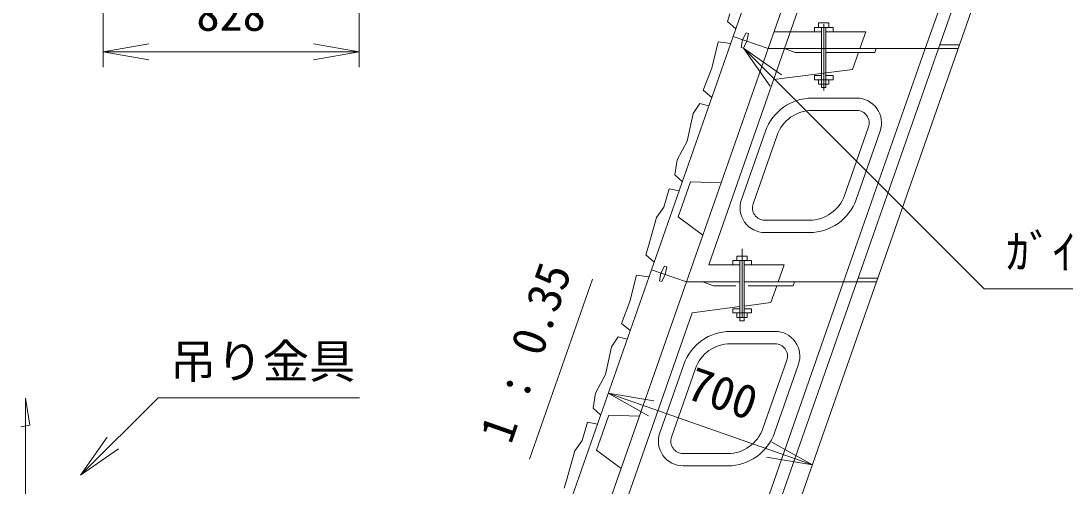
# Model space of a CAD drawing. Units: millimetres, scale not verified, with parts at other scales. Extents: x 4144 to 15866, y 2072 to 10087.
# Drawn here: x 4414 to 6441, y 6926 to 7830 of the extents above; entities that cross this region are included whole.
import ezdxf
from ezdxf.enums import TextEntityAlignment as Align

# ---------------------------------------------------------------- set-up
doc = ezdxf.new("R2010")
doc.units = ezdxf.units.MM
doc.layers.add('2', color=4, linetype='Continuous', lineweight=18)
doc.styles.add('ＭＳ ゴシック-5.0-0.0', font='')
doc.styles.get('ＭＳ ゴシック-5.0-0.0').set_extended_font_data('ＭＳ ゴシック-5.0-0.0')

msp = doc.modelspace()

# ---------------------------------------------------------------- linework, layer by layer
at = {"layer": '2', "color": 2}
for p, q in [((5955.455, 8252.702), (5796.887, 7799.65)), ((6392.112, 8228.916), (6074.976, 7322.812)), ((5796.887, 7799.65), (5638.319, 7346.598)), ((5796.887, 7799.65), (5864.845, 7775.864)), ((5896.629, 7775.864), (5864.845, 7775.864)), ((5896.629, 7775.864), (5917.201, 7768.664)), ((5917.201, 7768.664), (5968.645, 7768.664)), ((5977.045, 7768.664), (6072.102, 7768.664)), ((6074.622, 7775.864), (6072.102, 7768.664)), ((6074.622, 7775.864), (6233.544, 7775.864)), ((5638.319, 7346.598), (5479.751, 6893.546)), ((5638.319, 7346.598), (5706.277, 7322.812)), ((5401.595, 6978.506), (5524.012, 7328.269)), ((5738.061, 7322.812), (5706.277, 7322.812)), ((5738.061, 7322.812), (5758.632, 7315.612)), ((5757.84, 6416.708), (6074.976, 7322.812)), ((5916.054, 7322.812), (5913.534, 7315.612)), ((5916.054, 7322.812), (6074.976, 7322.812)), ((5758.632, 7315.612), (5802.277, 7315.612)), ((5826.277, 7315.612), (5913.534, 7315.612)), ((4423.065, 6893.619), (4423.065, 7097.398)), ((4423.065, 7097.398), (4431.775, 7044.577)), ((4431.775, 7044.577), (4414.168, 7041.643))]:
    msp.add_line(p, q, dxfattribs=at)
at = {"layer": '2'}
for p, q in [((6023.413, 8228.916), (5864.845, 7775.864)), ((6328.544, 8228.916), (6169.975, 7775.864)), ((6353.971, 8228.916), (6195.403, 7775.864)), ((6034.227, 8169.002), (5896.629, 7775.864)), ((4574.049, 7739.783), (4574.049, 8108.702)), ((5071.007, 7739.783), (5071.007, 8108.702)), ((5790.28, 7843.587), (5785.706, 7828.339)), ((5785.706, 7828.339), (5801.953, 7814.124)), ((5962.855, 7826.264), (5982.834, 7826.264)), ((5962.855, 7817.264), (5962.855, 7826.264)), ((5982.834, 7817.264), (5982.834, 7826.264)), ((5815.292, 7793.208), (5822.23, 7806.672)), ((5822.23, 7806.672), (5826.76, 7805.086)), ((5826.76, 7805.086), (5823.787, 7790.235)), ((5954.621, 7808.864), (5876.395, 7808.864)), ((5954.621, 7817.264), (5991.068, 7817.264)), ((5954.621, 7808.864), (5954.621, 7817.264)), ((5954.621, 7808.864), (5968.645, 7808.864)), ((5968.645, 7775.864), (5968.645, 7817.264)), ((5972.845, 7823.285), (5972.845, 7694.884)), ((5977.045, 7775.864), (5977.045, 7817.264)), ((5977.045, 7808.864), (5991.068, 7808.864)), ((5991.068, 7808.864), (5991.068, 7817.264)), ((6054.388, 7808.864), (5991.068, 7808.864)), ((6054.388, 7808.864), (6042.838, 7775.864)), ((4574.049, 7769.783), (4662.682, 7785.411)), ((5071.007, 7769.783), (4982.374, 7785.411)), ((5767.77, 7789.107), (5755.215, 7738.172)), ((5792.105, 7785.987), (5767.77, 7789.107)), ((5815.292, 7793.208), (5812.319, 7778.356)), ((5816.85, 7776.771), (5823.787, 7790.235)), ((4574.049, 7769.783), (4662.682, 7754.155)), ((4574.049, 7769.783), (5071.007, 7769.783)), ((5071.007, 7769.783), (4982.374, 7754.155)), ((5864.845, 7775.864), (5706.277, 7322.812)), ((5896.629, 7775.864), (5749.611, 7355.812)), ((5812.319, 7778.356), (5816.85, 7776.771)), ((5816.85, 7776.771), (6283.945, 7309.675)), ((5816.85, 7776.771), (5890.573, 7725.149)), ((5816.85, 7776.771), (5868.471, 7703.047)), ((6074.622, 7775.864), (5896.629, 7775.864)), ((5968.645, 7775.864), (5968.645, 7700.424)), ((5977.045, 7775.864), (5977.045, 7700.424)), ((6169.975, 7775.864), (6011.407, 7322.812)), ((6028.768, 7735.664), (6040.318, 7768.664)), ((6195.403, 7775.864), (6036.835, 7322.812)), ((6236.064, 7783.064), (6197.923, 7783.064)), ((5755.215, 7738.172), (5738.443, 7695.48)), ((6028.768, 7735.664), (5875.659, 7715.95)), ((5954.621, 7724.007), (5954.621, 7715.607)), ((5954.621, 7724.007), (5968.645, 7724.007)), ((5977.045, 7724.007), (5991.068, 7724.007)), ((5991.068, 7724.007), (5991.068, 7715.607)), ((5954.621, 7715.607), (5991.068, 7715.607)), ((5962.855, 7715.607), (5962.855, 7706.607)), ((5962.855, 7706.607), (5982.834, 7706.607)), ((5982.834, 7715.607), (5982.834, 7706.607)), ((5738.443, 7695.48), (5755.463, 7681.297)), ((5968.645, 7700.424), (5977.045, 7700.424)), ((5732.344, 7669.56), (5719.018, 7649.818)), ((5749.671, 7664.747), (5732.344, 7669.56)), ((5950.21, 7679.864), (6036.936, 7679.864)), ((5719.018, 7649.818), (5707.949, 7596.373)), ((5950.21, 7655.864), (6036.936, 7655.864)), ((6059.563, 7623.862), (6013.07, 7491.027)), ((5813.082, 7482.669), (5859.6, 7615.578)), ((5835.734, 7474.741), (5882.252, 7607.65)), ((6082.215, 7615.934), (6035.723, 7483.099)), ((5707.949, 7596.373), (5688.127, 7559.779)), ((5688.127, 7559.779), (5683.553, 7530.81)), ((5683.553, 7530.81), (5698.205, 7517.7)), ((5672.88, 7503.365), (5662.207, 7468.296)), ((5691.937, 7499.791), (5672.88, 7503.365)), ((5713.922, 7517.2), (5690.137, 7449.242)), ((5713.922, 7517.2), (5773.668, 7515.36)), ((5662.207, 7468.296), (5648.42, 7448.108)), ((5648.42, 7448.108), (5631.712, 7390.535)), ((5690.137, 7449.242), (5737.99, 7413.423)), ((5945.112, 7442.812), (5858.387, 7442.812)), ((5945.112, 7418.812), (5858.387, 7418.812)), ((5631.712, 7390.535), (5627.138, 7375.287)), ((5814.277, 7322.812), (5814.277, 7386.909)), ((5627.138, 7375.287), (5643.385, 7361.072)), ((5796.053, 7364.212), (5832.5, 7364.212)), ((5796.053, 7355.812), (5796.053, 7364.212)), ((5804.287, 7373.212), (5824.266, 7373.212)), ((5804.287, 7364.212), (5804.287, 7373.212)), ((5810.077, 7322.812), (5810.077, 7364.212)), ((5818.477, 7322.812), (5818.477, 7364.212)), ((5824.266, 7364.212), (5824.266, 7373.212)), ((5832.5, 7355.812), (5832.5, 7364.212)), ((5656.724, 7340.156), (5653.751, 7325.304)), ((5656.724, 7340.156), (5663.661, 7353.62)), ((5663.661, 7353.62), (5668.192, 7352.034)), ((5668.192, 7352.034), (5665.219, 7337.183)), ((5810.077, 7355.812), (5749.611, 7355.812)), ((5895.819, 7355.812), (5818.477, 7355.812)), ((5895.819, 7355.812), (5884.269, 7322.812)), ((5706.277, 7322.812), (5547.708, 6869.76)), ((5609.201, 7336.055), (5596.647, 7285.12)), ((5633.537, 7332.935), (5609.201, 7336.055)), ((5653.751, 7325.304), (5658.281, 7323.719)), ((5658.281, 7323.719), (5665.219, 7337.183)), ((5810.077, 7322.812), (5738.061, 7322.812)), ((5810.077, 7322.812), (5810.077, 7247.372)), ((5814.277, 7253.095), (5814.277, 7322.812)), ((5818.477, 7322.812), (5818.477, 7247.372)), ((5916.054, 7322.812), (5818.477, 7322.812)), ((6011.407, 7322.812), (5852.839, 6869.76)), ((6036.835, 7322.812), (5878.266, 6869.76)), ((6077.496, 7330.012), (6039.355, 7330.012)), ((5870.199, 7282.612), (5881.749, 7315.612)), ((6283.945, 7309.675), (7029.679, 7309.675)), ((5596.647, 7285.12), (5579.875, 7242.428)), ((5870.199, 7282.612), (5818.477, 7275.953)), ((5717.091, 7262.898), (5579.493, 6869.76)), ((5810.077, 7274.871), (5717.091, 7262.898)), ((5796.053, 7270.955), (5796.053, 7262.555)), ((5796.053, 7270.955), (5810.077, 7270.955)), ((5796.053, 7262.555), (5832.5, 7262.555)), ((5804.287, 7262.555), (5804.287, 7253.555)), ((5818.477, 7270.955), (5832.5, 7270.955)), ((5824.266, 7262.555), (5824.266, 7253.555)), ((5832.5, 7270.955), (5832.5, 7262.555)), ((5579.875, 7242.428), (5596.895, 7228.245)), ((5804.287, 7253.555), (5824.266, 7253.555)), ((5810.077, 7247.372), (5818.477, 7247.372)), ((5791.642, 7226.812), (5878.367, 7226.812)), ((5560.45, 7196.766), (5549.38, 7143.321)), ((5573.776, 7216.508), (5560.45, 7196.766)), ((5591.103, 7211.695), (5573.776, 7216.508)), ((5791.642, 7202.812), (5878.367, 7202.812)), ((5654.513, 7029.617), (5701.031, 7162.526)), ((5900.994, 7170.81), (5854.502, 7037.975)), ((5923.647, 7162.882), (5877.155, 7030.047)), ((5549.38, 7143.321), (5529.559, 7106.727)), ((5677.166, 7021.689), (5723.684, 7154.598)), ((4530.167, 6947.417), (4680.67, 7097.921)), ((4680.67, 7097.921), (5071.797, 7097.921)), ((5529.559, 7106.727), (5524.985, 7077.758)), ((5554.306, 7106.56), (5632.8, 7062.53)), ((5554.306, 7106.56), (5643.125, 7092.031)), ((5554.306, 7106.56), (5950.726, 6967.813)), ((5524.985, 7077.758), (5539.636, 7064.648)), ((5555.354, 7064.148), (5531.568, 6996.19)), ((5555.354, 7064.148), (5615.1, 7062.308)), ((5514.312, 7050.313), (5503.638, 7015.244)), ((5533.368, 7046.739), (5514.312, 7050.313)), ((4530.167, 6947.417), (4581.788, 7021.141)), ((5503.638, 7015.244), (5489.852, 6995.056)), ((4530.167, 6947.417), (4603.89, 6999.039)), ((5489.852, 6995.056), (5473.144, 6937.483)), ((5531.568, 6996.19), (5579.422, 6960.371)), ((5950.726, 6967.813), (5872.232, 7011.844)), ((5786.544, 6989.76), (5699.819, 6989.76)), ((5950.726, 6967.813), (5861.907, 6982.342)), ((5786.544, 6965.76), (5699.819, 6965.76)), ((5473.144, 6937.483), (5468.57, 6922.235))]:
    msp.add_line(p, q, dxfattribs=at)
for centre, radius, start, end in [((5950.21, 7583.864), 96, 90, 160.70995), ((6036.936, 7631.864), 48, 340.61681, 90.00015), ((5950.21, 7583.864), 72, 90, 160.70995), ((6036.936, 7631.864), 24, 340.61681, 90.00015), ((5858.387, 7466.812), 48, 160.70995, 270.00017), ((5945.112, 7514.813), 72, 270.00001, 340.70995), ((5945.112, 7514.813), 96, 270.00001, 340.70995), ((5858.387, 7466.812), 24, 160.70995, 270.00017), ((5791.642, 7130.812), 96, 90, 160.70995), ((5878.368, 7178.812), 48, 340.61681, 90.00015), ((5791.642, 7130.812), 72, 90, 160.70995), ((5878.368, 7178.812), 24, 340.61681, 90.00015), ((5786.544, 7061.761), 72, 270.00001, 340.70995), ((5699.819, 7013.76), 48, 160.70995, 270.00017), ((5699.819, 7013.76), 24, 160.70995, 270.00017), ((5786.544, 7061.761), 96, 270.00001, 340.70995)]:
    msp.add_arc(centre, radius, start, end, dxfattribs=at)

# ---------------------------------------------------------------- texts
at = {"layer": '2', "color": 7, "style": 'ＭＳ ゴシック-5.0-0.0'}
for s, p in [('828', (4755.014, 7790.794)), ('ｶﾞｲﾄﾞﾋﾟﾝをセット', (6326.993, 7328.733)), ('吊り金具', (4703.504, 7116.04))]:
    msp.add_text(s, height=65.98, dxfattribs=at).set_placement(p, align=Align.BOTTOM_LEFT)
for s, rotation, p in [('1 : 0.35', 70.71, (5384.286, 6999.112)), ('700', 340.71, (5695.734, 7079.313))]:
    msp.add_text(s, height=65.98, rotation=rotation, dxfattribs=at).set_placement(p, align=Align.BOTTOM_LEFT)

doc.saveas('drawing.dxf')
